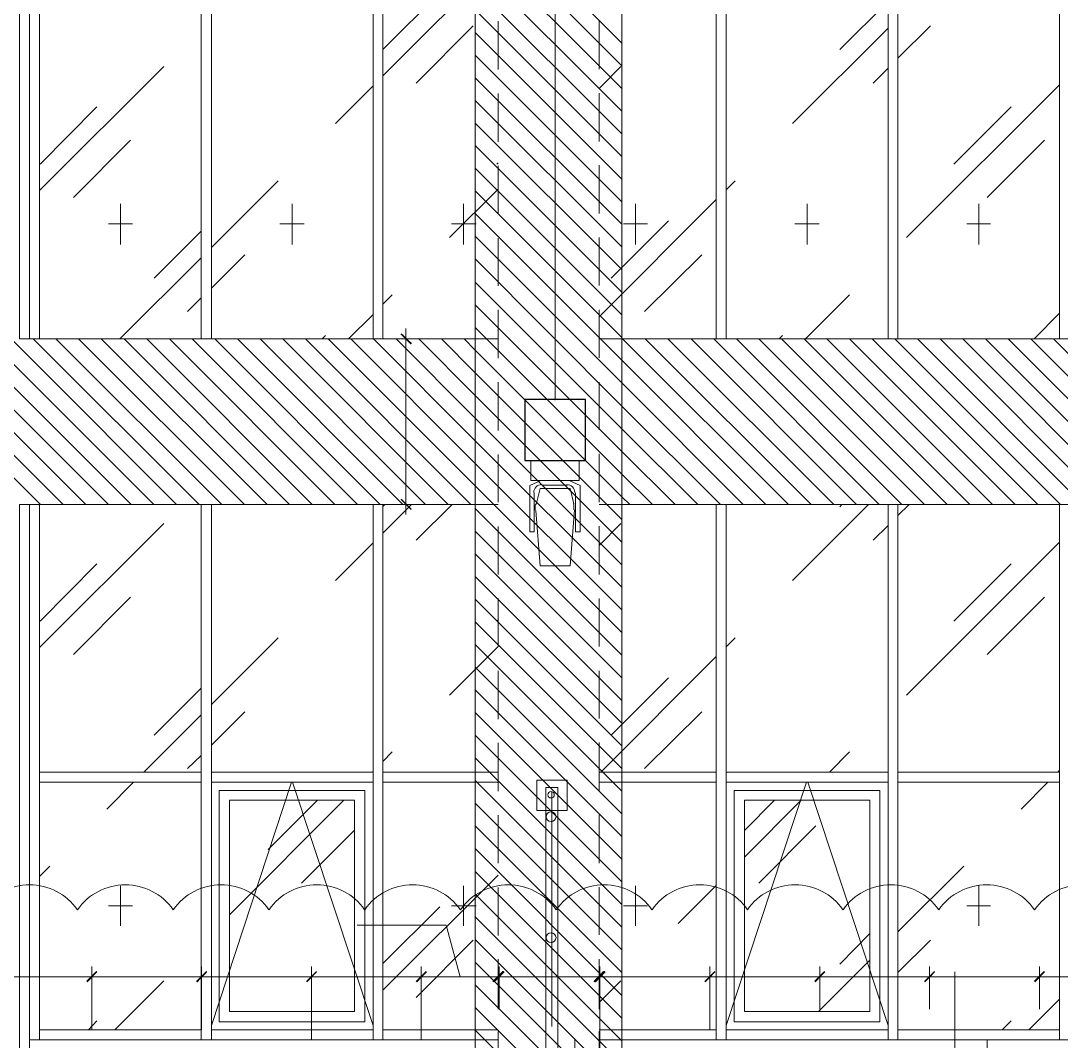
# Model space of a CAD drawing. Header units: millimetres. Extents: x -356862 to 418287, y 0 to 839748.
# Drawn here: x 321886 to 327039, y 780012 to 785064 of the extents above; entities that cross this region are included whole.
import ezdxf

# ---------------------------------------------------------------- set-up
doc = ezdxf.new("R2010")
doc.units = ezdxf.units.MM
doc.layers.add('PDF _Геометрия', color=7, linetype='Continuous', true_color=0xbababa)
doc.layers.add('PDF _Сплошная заливка', color=7, linetype='Continuous', true_color=0xf50000)

msp = doc.modelspace()

# ---------------------------------------------------------------- linework, layer by layer
at = {"layer": 'PDF _Геометрия', "color": 7, "lineweight": 18}
for points in [[(324136.6276, 787041.0103), (324250.9421, 787041.0103), (324250.9421, 786490.607), (324750.5388, 786490.607), (324750.5388, 787041.0103), (324862.7364, 787041.0103), (324862.7364, 779968.3288), (324449.934, 779968.3288), (324136.6276, 779968.3288)], [(322237.7364, 780381.1312), (322237.7364, 780067.8248)], [(322781.7888, 780381.1312), (322781.7888, 780067.8248)], [(323325.8413, 780381.1312), (323325.8413, 780019.1353)], [(325298.8251, 780381.1312), (325298.8251, 780067.8248)], [(325842.8776, 780381.1312), (325842.8776, 780169.4377)], [(326386.93, 780381.1312), (326386.93, 780169.4377)], [(326930.9824, 780381.1312), (326930.9824, 780169.4377)]]:
    msp.add_lwpolyline(points, close=True, dxfattribs=at)
at = {"layer": 'PDF _Геометрия', "color": 161, "lineweight": 9, "true_color": 0x7f9fff}
for points in [[(322095.9018, 782669.5385), (321261.8292, 783501.4941), (320535.7203, 784227.603), (318960.7203, 785804.7199), (320025.5388, 786869.5385)], [(322208.0993, 782669.5385), (321261.8292, 783613.6917), (320535.7203, 784339.8006), (318960.7203, 785916.9175), (319913.3413, 786869.5385)], [(322320.2969, 782669.5385), (321261.8292, 783725.8893), (320535.7203, 784451.9982), (318960.7203, 786029.1151), (319801.1437, 786869.5385)], [(322432.4945, 782669.5385), (321261.8292, 783838.0869), (320535.7203, 784564.1957), (318960.7203, 786141.3127), (319688.9461, 786869.5385)], [(322544.6921, 782669.5385), (321261.8292, 783950.2844), (320535.7203, 784678.5103), (318960.7203, 786253.5103), (319576.7485, 786869.5385)], [(322656.8897, 782669.5385), (321261.8292, 784064.599), (320535.7203, 784790.7078), (318960.7203, 786365.7078), (319464.5509, 786869.5385)], [(321983.7042, 782669.5385), (321261.8292, 783389.2965), (320535.7203, 784115.4054), (318960.7203, 785690.4054), (318848.5227, 785802.603)], [(324862.7364, 784953.7119), (324136.6276, 785679.8207)], [(324862.7364, 784841.5143), (324136.6276, 785567.6232)], [(324862.7364, 784729.3167), (324136.6276, 785455.4256)], [(324862.7364, 784617.1191), (324136.6276, 785343.228)], [(324862.7364, 784504.9215), (324136.6276, 785231.0304)], [(324862.7364, 784392.724), (324136.6276, 785118.8328)], [(324862.7364, 784280.5264), (324136.6276, 785006.6353)], [(324862.7364, 784168.3288), (324136.6276, 784894.4377)], [(324862.7364, 784056.1312), (324136.6276, 784782.2401)], [(324862.7364, 783943.9336), (324136.6276, 784670.0425)], [(324862.7364, 783831.7361), (324136.6276, 784557.8449)], [(324862.7364, 783719.5385), (324136.6276, 784445.6474)], [(324862.7364, 783607.3409), (324136.6276, 784333.4498)], [(324862.7364, 783495.1433), (324136.6276, 784221.2522)], [(325576.1437, 782669.5385), (324862.7364, 783382.9457), (324136.6276, 784109.0546)], [(325463.9461, 782669.5385), (324862.7364, 783270.7482), (324136.6276, 783996.857)], [(325351.7485, 782669.5385), (324862.7364, 783156.4336), (324136.6276, 783884.6594)], [(325239.5509, 782669.5385), (324862.7364, 783044.2361), (324136.6276, 783770.3449)], [(325127.3534, 782669.5385), (324862.7364, 782932.0385), (324136.6276, 783658.1474)], [(325015.1558, 782669.5385), (324862.7364, 782819.8409), (324136.6276, 783545.9498)], [(322769.0872, 782669.5385), (321947.7163, 783488.7925)], [(322881.2848, 782669.5385), (322059.9138, 783488.7925)], [(322993.4824, 782669.5385), (322172.1114, 783488.7925)], [(323105.68, 782669.5385), (322284.309, 783488.7925)], [(323217.8776, 782669.5385), (322398.6235, 783488.7925)], [(323330.0751, 782669.5385), (322510.8211, 783488.7925)], [(323442.2727, 782669.5385), (322623.0187, 783488.7925)], [(323554.4703, 782669.5385), (322735.2163, 783488.7925)], [(323666.6679, 782669.5385), (322847.4138, 783488.7925)], [(323778.8655, 782669.5385), (322959.6114, 783488.7925)], [(323891.063, 782669.5385), (323071.809, 783488.7925)], [(324003.2606, 782669.5385), (323184.0066, 783488.7925)], [(324115.4582, 782669.5385), (323296.2042, 783488.7925)], [(324862.7364, 782034.4578), (324136.6276, 782760.5667), (323408.4018, 783488.7925)], [(324862.7364, 782146.6554), (324136.6276, 782872.7643), (323520.5993, 783488.7925)], [(324862.7364, 782258.853), (324136.6276, 782984.9619), (323632.7969, 783488.7925)], [(324862.7364, 782371.0506), (324136.6276, 783097.1594), (323744.9945, 783488.7925)], [(324862.7364, 782483.2482), (324136.6276, 783209.357), (323857.1921, 783488.7925)], [(324862.7364, 782595.4457), (324136.6276, 783321.5546), (323969.3897, 783488.7925)], [(324902.9582, 782669.5385), (324862.7364, 782707.6433), (324136.6276, 783433.7522), (324081.5872, 783488.7925)], [(325688.3413, 782669.5385), (324866.9703, 783488.7925)], [(325800.5388, 782669.5385), (324979.1679, 783488.7925)], [(325912.7364, 782669.5385), (325091.3655, 783488.7925)], [(326024.934, 782669.5385), (325205.68, 783488.7925)], [(326137.1316, 782669.5385), (325317.8776, 783488.7925)], [(326249.3292, 782669.5385), (325430.0751, 783488.7925)], [(326361.5268, 782669.5385), (325542.2727, 783488.7925)], [(326473.7243, 782669.5385), (325654.4703, 783488.7925)], [(326585.9219, 782669.5385), (325766.6679, 783488.7925)], [(326698.1195, 782669.5385), (325878.8655, 783488.7925)], [(326810.3171, 782669.5385), (325991.063, 783488.7925)], [(326922.5147, 782669.5385), (326103.2606, 783488.7925)], [(327034.7122, 782669.5385), (326215.4582, 783488.7925)], [(327146.9098, 782669.5385), (326327.6558, 783488.7925)], [(327259.1074, 782669.5385), (326439.8534, 783488.7925)], [(327371.305, 782669.5385), (326552.0509, 783488.7925)], [(327485.6195, 782669.5385), (326664.2485, 783488.7925)], [(327597.8171, 782669.5385), (326776.4461, 783488.7925)], [(327710.0147, 782669.5385), (326888.6437, 783488.7925)], [(327822.2122, 782669.5385), (327000.8413, 783488.7925)], [(324862.7364, 781922.2603), (324136.6276, 782648.3691)], [(324862.7364, 781810.0627), (324136.6276, 782536.1715)], [(324862.7364, 781697.8651), (324136.6276, 782423.974)], [(324862.7364, 781585.6675), (324136.6276, 782311.7764)], [(324862.7364, 781473.4699), (324136.6276, 782199.5788)], [(324862.7364, 781361.2724), (324136.6276, 782087.3812)], [(324862.7364, 781249.0748), (324136.6276, 781975.1836)], [(324862.7364, 781136.8772), (324136.6276, 781862.9861)], [(324862.7364, 781024.6796), (324136.6276, 781750.7885)], [(324862.7364, 780912.482), (324136.6276, 781638.5909)], [(324862.7364, 780800.2844), (324136.6276, 781526.3933)], [(324862.7364, 780688.0869), (324136.6276, 781414.1957)], [(324862.7364, 780575.8893), (324136.6276, 781301.9982)], [(324862.7364, 780463.6917), (324136.6276, 781189.8006)], [(324862.7364, 780351.4941), (324136.6276, 781077.603)], [(324862.7364, 780237.1796), (324136.6276, 780965.4054)], [(324862.7364, 780124.982), (324136.6276, 780851.0909)], [(324862.7364, 780012.7844), (324136.6276, 780738.8933)], [(324794.9945, 779968.3288), (324136.6276, 780626.6957)], [(324682.7969, 779968.3288), (324136.6276, 780514.4982)], [(324570.5993, 779968.3288), (324136.6276, 780402.3006)], [(324458.4018, 779968.3288), (324136.6276, 780290.103)], [(324346.2042, 779968.3288), (324136.6276, 780177.9054)], [(324234.0066, 779968.3288), (324136.6276, 780065.7078)]]:
    msp.add_lwpolyline(points, dxfattribs=at)
for points in [[(321261.8292, 786869.5385), (321879.9743, 786869.5385), (321879.9743, 783488.7925), (324136.6276, 783488.7925), (324136.6276, 782669.5385), (321879.9743, 782669.5385), (321879.9743, 779968.3288), (321261.8292, 779968.3288)], [(324862.7364, 783488.7925), (328838.3413, 783488.7925), (328838.3413, 782669.5385), (324862.7364, 782669.5385)]]:
    msp.add_lwpolyline(points, close=True, dxfattribs=at)
at = {"layer": 'PDF _Геометрия', "color": 7, "lineweight": 5}
for points in [[(324250.9421, 783488.7925), (321879.9743, 783488.7925), (321879.9743, 786869.5385)], [(328950.5388, 783488.7925), (324750.5388, 783488.7925)], [(324250.9421, 779968.3288), (321879.9743, 779968.3288), (321879.9743, 782669.5385), (324250.9421, 782669.5385)], [(324750.5388, 782669.5385), (328950.5388, 782669.5385)]]:
    msp.add_lwpolyline(points, dxfattribs=at)
at = {"layer": 'PDF _Геометрия', "color": 252, "lineweight": 5, "true_color": 0x989898}
for points in [[(323653.9663, 786820.849), (322805.0751, 786820.849), (321928.6638, 786820.849), (321928.6638, 786869.5385), (321928.6638, 786795.4457), (321928.6638, 783488.7925), (321928.6638, 786795.4457)], [(321979.4703, 786795.4457), (321979.4703, 783488.7925)], [(322779.6719, 786795.4457), (322779.6719, 783488.7925)], [(322830.4784, 786795.4457), (322830.4784, 783488.7925)], [(323630.68, 786795.4457), (323630.68, 783488.7925)], [(323679.3695, 786795.4457), (323679.3695, 783488.7925)], [(325330.5792, 786795.4457), (325330.5792, 783488.7925)], [(325379.2687, 786795.4457), (325379.2687, 783488.7925)], [(326181.5872, 786795.4457), (326181.5872, 783488.7925)], [(326230.2768, 786795.4457), (326230.2768, 783488.7925)], [(327030.4784, 786795.4457), (327030.4784, 783488.7925)], [(324462.6356, 782788.0869), (324407.5953, 782762.6836), (324407.5953, 782534.0546), (324428.7647, 782534.0546), (324428.7647, 782726.6957)], [(324602.3534, 782788.0869), (324657.3937, 782762.6836), (324657.3937, 782534.0546), (324634.1074, 782534.0546), (324634.1074, 782726.6957)], [(324439.3493, 782669.5385), (324458.4018, 782747.8651), (324606.5872, 782747.8651), (324625.6397, 782671.6554)], [(324468.9864, 782764.8006), (324532.4945, 782764.8006), (324593.8856, 782764.8006)], [(321979.4703, 782669.5385), (321979.4703, 781318.9336), (321979.4703, 780019.1353), (321928.6638, 780019.1353), (321928.6638, 781318.9336), (321928.6638, 780044.5385), (321928.6638, 779968.3288)], [(322830.4784, 782669.5385), (322830.4784, 781318.9336), (322830.4784, 780019.1353), (322779.6719, 780019.1353), (322779.6719, 781318.9336), (322779.6719, 782669.5385)], [(323679.3695, 782669.5385), (323679.3695, 781318.9336), (323679.3695, 780019.1353), (323630.68, 780019.1353), (323630.68, 781318.9336), (323630.68, 782669.5385)], [(324627.7566, 782642.0183), (324606.5872, 782364.6998), (324458.4018, 782364.6998), (324437.2324, 782639.9014)], [(325379.2687, 782669.5385), (325379.2687, 781318.9336), (325379.2687, 780019.1353), (325330.5792, 780019.1353), (325330.5792, 781318.9336), (325330.5792, 782669.5385)], [(326230.2768, 782669.5385), (326230.2768, 781318.9336), (326230.2768, 780019.1353), (326181.5872, 780019.1353), (326181.5872, 781318.9336), (326181.5872, 782669.5385)], [(327081.2848, 782669.5385), (327081.2848, 781318.9336), (327081.2848, 780019.1353), (327030.4784, 780019.1353), (327030.4784, 781318.9336), (327030.4784, 782669.5385)], [(324250.9421, 781293.5304), (323679.3695, 781293.5304), (323679.3695, 781344.3369), (324250.9421, 781344.3369)], [(324750.5388, 781344.3369), (325330.5792, 781344.3369), (325330.5792, 781293.5304), (324750.5388, 781293.5304)], [(324250.9421, 780019.1353), (323679.3695, 780019.1353), (323679.3695, 780067.8248), (324250.9421, 780067.8248)], [(324750.5388, 780067.8248), (325330.5792, 780067.8248), (325330.5792, 780019.1353), (324750.5388, 780019.1353)]]:
    msp.add_lwpolyline(points, dxfattribs=at)
at = {"layer": 'PDF _Геометрия', "color": 252, "lineweight": 18, "true_color": 0x989898}
for points in [[(324532.4945, 783186.0707), (324532.4945, 786490.607)], [(324515.559, 781244.8409), (324515.559, 780084.7603)]]:
    msp.add_lwpolyline(points, dxfattribs=at)
at = {"layer": 'PDF _Геометрия', "color": 254, "lineweight": 5, "true_color": 0xdcdcdc}
for points in [[(323679.3695, 784790.7078), (324250.9421, 785362.2804)], [(323679.3695, 784921.9578), (323960.9219, 785203.5103)], [(325942.3735, 784921.9578), (326181.5872, 785159.0546)], [(323844.4905, 784754.7199), (324126.0429, 785038.3893)], [(325707.3937, 784555.728), (326181.5872, 785027.8046)], [(326230.2768, 784879.6191), (326391.1638, 785038.3893)], [(321979.4703, 784223.3691), (322595.4985, 784837.2804)], [(324750.5388, 784729.3167), (324858.5026, 784837.2804)], [(326107.4945, 784754.7199), (326181.5872, 784828.8127)], [(326272.6155, 783990.5062), (327030.4784, 784746.2522)], [(323444.3897, 784555.728), (323630.68, 784742.0183)], [(321981.5872, 784354.6191), (322263.1397, 784638.2885)], [(326507.5953, 784354.6191), (326791.2647, 784638.2885)], [(322146.7082, 784189.4982), (322430.3776, 784473.1675)], [(326672.7163, 784189.4982), (326956.3856, 784473.1675)], [(324244.5913, 784354.6191), (324250.9421, 784360.9699)], [(322830.4784, 783941.8167), (323160.7203, 784272.0586)], [(324009.6114, 783990.5062), (324250.9421, 784229.7199)], [(325379.2687, 784227.603), (325423.7243, 784272.0586)], [(324750.5388, 783598.8732), (325330.5792, 784178.9135)], [(322379.5711, 784157.7441), (322379.5711, 783956.6353)], [(323230.5792, 784157.7441), (323230.5792, 783956.6353)], [(324079.4703, 784157.7441), (324079.4703, 783956.6353)], [(324930.4784, 784157.7441), (324930.4784, 783956.6353)], [(325781.4864, 784157.7441), (325781.4864, 783956.6353)], [(326630.3776, 784157.7441), (326630.3776, 783956.6353)], [(322438.8453, 784058.2482), (322320.2969, 784058.2482)], [(323289.8534, 784058.2482), (323169.188, 784058.2482)], [(324140.8614, 784058.2482), (324020.1961, 784058.2482)], [(324809.813, 783789.3974), (325093.4824, 784073.0667)], [(324989.7526, 784058.2482), (324871.2042, 784058.2482)], [(325840.7606, 784058.2482), (325720.0953, 784058.2482)], [(326689.6518, 784058.2482), (326571.1034, 784058.2482)], [(322546.809, 783789.3974), (322779.6719, 784022.2603)], [(322377.4542, 783488.7925), (322779.6719, 783891.0103)], [(322830.4784, 783740.7078), (322995.5993, 783905.8288)], [(324974.934, 783624.2764), (325258.6034, 783905.8288)], [(322711.93, 783624.2764), (322779.6719, 783692.0183)], [(323679.3695, 783660.2643), (323725.9421, 783706.8369)], [(325773.0187, 783488.7925), (325991.063, 783706.8369)], [(326905.5792, 783488.7925), (327030.4784, 783615.8086)], [(323510.0147, 783488.7925), (323630.68, 783609.4578)], [(323378.7647, 783488.7925), (323395.7001, 783505.728)], [(325641.7687, 783488.7925), (325658.7042, 783505.728)], [(323679.3695, 782527.7038), (323821.2042, 782669.5385)], [(323679.3695, 782658.9538), (323689.9542, 782669.5385)], [(323844.4905, 782491.7159), (324022.313, 782669.5385)], [(325707.3937, 782292.724), (326084.2082, 782669.5385)], [(325942.3735, 782656.8369), (325952.9582, 782669.5385)], [(326230.2768, 782614.4982), (326285.3171, 782669.5385)], [(321979.4703, 781960.3651), (322595.4985, 782574.2764)], [(324750.5388, 782466.3127), (324858.5026, 782574.2764)], [(326107.4945, 782491.7159), (326181.5872, 782565.8086)], [(323444.3897, 782292.724), (323630.68, 782479.0143)], [(326272.6155, 781725.3853), (327030.4784, 782483.2482)], [(321981.5872, 782091.6151), (322263.1397, 782375.2844)], [(326507.5953, 782091.6151), (326791.2647, 782375.2844)], [(322146.7082, 781926.4941), (322430.3776, 782210.1635)], [(326672.7163, 781926.4941), (326956.3856, 782210.1635)], [(324244.5913, 782091.6151), (324250.9421, 782097.9659)], [(322830.4784, 781678.8127), (323160.7203, 782009.0546)], [(324009.6114, 781725.3853), (324250.9421, 781966.7159)], [(325379.2687, 781964.599), (325423.7243, 782009.0546)], [(324759.0066, 781344.3369), (325330.5792, 781915.9094)], [(324809.813, 781526.3933), (325093.4824, 781810.0627)], [(322546.809, 781526.3933), (322779.6719, 781759.2562)], [(322496.0026, 781344.3369), (322779.6719, 781628.0062)], [(322830.4784, 781477.7038), (322995.5993, 781642.8248)], [(324974.934, 781361.2724), (325258.6034, 781642.8248)], [(322711.93, 781361.2724), (322779.6719, 781426.8974)], [(323679.3695, 781397.2603), (323725.9421, 781443.8328)], [(325891.5671, 781344.3369), (325991.063, 781443.8328)], [(323628.563, 781344.3369), (323630.68, 781346.4538)], [(327022.0106, 781344.3369), (327030.4784, 781352.8046)], [(322311.8292, 781160.1635), (322445.1961, 781293.5304)], [(323226.3453, 781293.5304), (322830.4784, 780088.9941)], [(323630.68, 780088.9941), (323232.6961, 781293.5304)], [(325777.2526, 781293.5304), (325379.2687, 780088.9941)], [(326181.5872, 780088.9941), (325783.6034, 781293.5304)], [(326839.9542, 781160.1635), (326973.3211, 781293.5304)], [(322919.3897, 780637.2804), (323486.7284, 781204.6191)], [(323112.0308, 780961.1715), (323355.4784, 781204.6191)], [(325470.2969, 780923.0667), (325751.8493, 781204.6191)], [(325470.2969, 781054.3167), (325618.4824, 781204.6191)], [(323277.1518, 780793.9336), (323539.6518, 781056.4336)], [(325542.2727, 780793.9336), (325823.8251, 781077.603)], [(321979.4703, 780827.8046), (322030.2768, 780878.6111)], [(323679.3695, 780264.6998), (324250.9421, 780834.1554)], [(326230.2768, 780552.603), (326556.2848, 780878.6111)], [(322379.5711, 780781.232), (322379.5711, 780582.2401)], [(324079.4703, 780781.232), (324079.4703, 780582.2401)], [(324930.4784, 780781.232), (324930.4784, 780582.2401)], [(325142.1719, 780594.9417), (325330.5792, 780783.349)], [(326630.3776, 780781.232), (326630.3776, 780582.2401)], [(322438.8453, 780681.7361), (322320.2969, 780681.7361)], [(323679.3695, 780395.9498), (323960.9219, 780677.5022)], [(324140.8614, 780681.7361), (324020.1961, 780681.7361)], [(324989.7526, 780681.7361), (324871.2042, 780681.7361)], [(326689.6518, 780681.7361), (326571.1034, 780681.7361)], [(325942.3735, 780393.8328), (326090.559, 780544.1353)], [(323844.4905, 780228.7119), (324126.0429, 780512.3812)], [(326230.2768, 780351.4941), (326391.1638, 780512.3812)], [(325836.5268, 780158.853), (326090.559, 780412.8853)], [(322352.0509, 780067.8248), (322595.4985, 780311.2724)], [(324750.5388, 780203.3086), (324858.5026, 780311.2724)], [(326878.059, 780067.8248), (327030.4784, 780220.2441)], [(322220.8009, 780067.8248), (322263.1397, 780112.2804)], [(326746.809, 780067.8248), (326791.2647, 780112.2804)]]:
    msp.add_lwpolyline(points, dxfattribs=at)
at = {"layer": 'PDF _Геометрия', "color": 7, "lineweight": 9}
for points in [[(324250.9421, 785061.6756), (324250.9421, 784822.4619)], [(324750.5388, 785061.6756), (324750.5388, 784824.5788)], [(324250.9421, 784703.9135), (324250.9421, 784464.6998)], [(324750.5388, 784706.0304), (324750.5388, 784466.8167)], [(324250.9421, 784346.1514), (324250.9421, 784109.0546)], [(324750.5388, 784348.2683), (324750.5388, 784109.0546)], [(324250.9421, 783988.3893), (324250.9421, 783751.2925)], [(324750.5388, 783990.5062), (324750.5388, 783753.4094)], [(324250.9421, 783632.7441), (324250.9421, 783393.5304)], [(324750.5388, 783632.7441), (324750.5388, 783395.6474)], [(324250.9421, 783274.982), (324250.9421, 783035.7683)], [(324750.5388, 783274.982), (324750.5388, 783037.8853)], [(324250.9421, 782917.2199), (324250.9421, 782680.1232)], [(324750.5388, 782919.3369), (324750.5388, 782680.1232)], [(324250.9421, 782559.4578), (324250.9421, 782322.3611)], [(324750.5388, 782561.5748), (324750.5388, 782322.3611)], [(324250.9421, 782203.8127), (324250.9421, 781964.599)], [(324750.5388, 782203.8127), (324750.5388, 781966.7159)], [(324250.9421, 781846.0506), (324250.9421, 781606.8369)], [(324750.5388, 781846.0506), (324750.5388, 781608.9538)], [(324250.9421, 781488.2885), (324250.9421, 781249.0748)], [(324750.5388, 781490.4054), (324750.5388, 781251.1917)], [(324250.9421, 781130.5264), (324250.9421, 780893.4296)], [(324750.5388, 781132.6433), (324750.5388, 780893.4296)], [(324250.9421, 780772.7643), (324250.9421, 780535.6675)], [(324750.5388, 780774.8812), (324750.5388, 780537.7844)], [(324250.9421, 780417.1191), (324250.9421, 780177.9054)], [(324750.5388, 780417.1191), (324750.5388, 780180.0224)], [(324250.9421, 780059.357), (324250.9421, 779820.1433)], [(324750.5388, 780061.474), (324750.5388, 779822.2603)]]:
    msp.add_lwpolyline(points, dxfattribs=at)
at = {"layer": 'PDF _Геометрия', "color": 7, "lineweight": 18}
for points in [[(323793.684, 782618.732), (323793.684, 783539.599)], [(324200.1356, 783488.7925), (323744.9945, 783488.7925)], [(324087.938, 782669.5385), (323744.9945, 782669.5385)], [(324062.5348, 780330.3248), (323992.6759, 780586.474), (323552.3534, 780586.474)], [(323869.8937, 780019.1353), (323869.8937, 780381.1312), (323869.8937, 780118.6312)], [(324250.9421, 780169.4377), (324250.9421, 780381.1312)], [(324255.1759, 780169.4377), (324255.1759, 780381.1312)], [(324750.5388, 780169.4377), (324750.5388, 780381.1312)], [(324754.7727, 779568.228), (324754.7727, 780381.1312)], [(321642.8776, 780330.3248), (322288.5429, 780330.3248)], [(322189.0469, 780330.3248), (322832.5953, 780330.3248)], [(322733.0993, 780330.3248), (323376.6477, 780330.3248)], [(323277.1518, 780330.3248), (323920.7001, 780330.3248)], [(323821.2042, 780330.3248), (324303.8655, 780330.3248)], [(324200.1356, 780330.3248), (324799.2284, 780330.3248)], [(324703.9663, 780330.3248), (325349.6316, 780330.3248)], [(325250.1356, 780330.3248), (325893.684, 780330.3248)], [(325794.188, 780330.3248), (326437.7364, 780330.3248)], [(326338.2405, 780330.3248), (326981.7888, 780330.3248)], [(326672.7163, 779318.4296), (326672.7163, 779919.6393), (326511.8292, 779966.2119), (326511.8292, 780355.728)], [(326882.2929, 780330.3248), (327525.8413, 780330.3248)], [(324629.8735, 779318.4296), (324629.8735, 780019.1353)], [(326672.7163, 779818.0264), (326672.7163, 780019.1353)]]:
    msp.add_lwpolyline(points, dxfattribs=at)
at = {"layer": 'PDF _Геометрия', "color": 252, "lineweight": 30, "true_color": 0x989898}
msp.add_lwpolyline([(324682.7969, 783188.1877), (324382.1921, 783188.1877), (324382.1921, 782887.5828), (324682.7969, 782887.5828)], close=True, dxfattribs=at)
at = {"layer": 'PDF _Геометрия', "color": 252, "lineweight": 5, "true_color": 0x989898}
for points in [[(324532.4945, 782788.0869), (324651.0429, 782788.0869), (324651.0429, 782887.5828), (324532.4945, 782887.5828), (324411.8292, 782887.5828), (324411.8292, 782788.0869)], [(321928.6638, 781318.9336), (321928.6638, 782669.5385)], [(321979.4703, 781293.5304), (321979.4703, 781344.3369), (322779.6719, 781344.3369), (322779.6719, 781293.5304)], [(322830.4784, 781293.5304), (322830.4784, 781344.3369), (323630.68, 781344.3369), (323630.68, 781293.5304)], [(325379.2687, 781293.5304), (325379.2687, 781344.3369), (326181.5872, 781344.3369), (326181.5872, 781293.5304)], [(326230.2768, 781293.5304), (326230.2768, 781344.3369), (327030.4784, 781344.3369), (327030.4784, 781293.5304)], [(322868.5832, 781253.3086), (323590.4582, 781253.3086), (323590.4582, 780108.0465), (322868.5832, 780108.0465)], [(325419.4905, 781253.3086), (326141.3655, 781253.3086), (326141.3655, 780108.0465), (325419.4905, 780108.0465)], [(323539.6518, 781204.6191), (323539.6518, 780158.853), (322919.3897, 780158.853), (322919.3897, 781204.6191)], [(326090.559, 781204.6191), (326090.559, 780158.853), (325470.2969, 780158.853), (325470.2969, 781204.6191)], [(321979.4703, 780019.1353), (321979.4703, 780067.8248), (322779.6719, 780067.8248), (322779.6719, 780019.1353)], [(322830.4784, 780019.1353), (322830.4784, 780067.8248), (323630.68, 780067.8248), (323630.68, 780019.1353)], [(325379.2687, 780019.1353), (325379.2687, 780067.8248), (326181.5872, 780067.8248), (326181.5872, 780019.1353)], [(326230.2768, 780019.1353), (326230.2768, 780067.8248), (327030.4784, 780067.8248), (327030.4784, 780019.1353)]]:
    msp.add_lwpolyline(points, close=True, dxfattribs=at)
at = {"layer": 'PDF _Геометрия', "color": 252, "lineweight": 18, "true_color": 0x989898}
for points in [[(324441.4663, 781153.8127), (324591.7687, 781153.8127), (324591.7687, 781304.1151), (324441.4663, 781304.1151)], [(324545.1961, 779851.8974), (324545.1961, 781268.1272), (324485.9219, 781268.1272), (324485.9219, 779851.8974)]]:
    msp.add_lwpolyline(points, close=True, dxfattribs=at)
for centre, radius in [((324512.5807, 781231.6914), 15.877), ((324512.5806, 781123.7233), 24.3448), ((324512.5806, 780524.6058), 24.3448)]:
    msp.add_circle(centre, radius, dxfattribs=at)
at = {"layer": 'PDF _Геометрия', "color": 252, "lineweight": 5, "true_color": 0x989898}
for centre, radius, start, end in [((324466.0059, 782728.425), 39.1633, 89.9999916, 180.0000084), ((324590.9105, 782728.425), 39.1633, 359.9999916, 90.0000084), ((324533.751, 782647.9783), 100.5544, 166.3604723, 184.3396189), ((324525.2823, 782650.0952), 100.5544, 355.6603811, 13.6395277)]:
    msp.add_arc(centre, radius, start, end, dxfattribs=at)
at = {"layer": 'PDF _Геометрия', "color": 1, "lineweight": 20}
for centre in [(321929.8138, 780497.0847), (322404.0268, 780497.0847), (322878.2397, 780497.0847), (323352.4526, 780497.0847), (323826.6656, 780497.0847), (324300.8785, 780497.0847), (324775.0914, 780497.0847), (325249.3044, 780497.0847), (325721.4003, 780497.0847), (326195.6133, 780497.0847), (326669.8251, 780497.0847), (327144.0381, 780497.0847)]:
    msp.add_arc(centre, 288.9616, 35.0024359, 144.9975641, dxfattribs=at)
at = {"layer": 'PDF _Сплошная заливка', "color": 161, "true_color": 0x7f9fff, "transparency": 33554559}
for points in [[(324134.5106, 779968.3288), (324140.8614, 779968.3288), (324134.5106, 787041.0103)], [(324140.8614, 779968.3288), (324134.5106, 787041.0103), (324140.8614, 787041.0103)], [(324860.6195, 779968.3288), (324866.9703, 779968.3288), (324860.6195, 787041.0103)], [(324866.9703, 779968.3288), (324860.6195, 787041.0103), (324866.9703, 787041.0103)]]:
    msp.add_solid(points, dxfattribs=at)
at = {"layer": 'PDF _Сплошная заливка', "color": 7, "transparency": 33554559}
for points in [[(323823.3211, 783467.6232), (323766.1638, 783512.0788), (323772.5147, 783516.3127)], [(323816.9703, 783461.2724), (323823.3211, 783467.6232), (323766.1638, 783512.0788)], [(323772.5147, 782697.0586), (323766.1638, 782692.8248), (323823.3211, 782646.2522)], [(323766.1638, 782692.8248), (323823.3211, 782646.2522), (323816.9703, 782642.0183)], [(322210.2163, 780309.1554), (322216.5671, 780302.8046), (322261.0227, 780359.9619)], [(322261.0227, 780359.9619), (322216.5671, 780302.8046), (322210.2163, 780309.1554)], [(322216.5671, 780302.8046), (322261.0227, 780359.9619), (322265.2566, 780353.6111)], [(322265.2566, 780353.6111), (322261.0227, 780359.9619), (322216.5671, 780302.8046)], [(322754.2687, 780309.1554), (322760.6195, 780302.8046), (322805.0751, 780359.9619)], [(322805.0751, 780359.9619), (322760.6195, 780302.8046), (322754.2687, 780309.1554)], [(322760.6195, 780302.8046), (322805.0751, 780359.9619), (322809.309, 780353.6111)], [(322809.309, 780353.6111), (322805.0751, 780359.9619), (322760.6195, 780302.8046)], [(323298.3211, 780309.1554), (323304.6719, 780302.8046), (323349.1276, 780359.9619)], [(323349.1276, 780359.9619), (323304.6719, 780302.8046), (323298.3211, 780309.1554)], [(323304.6719, 780302.8046), (323349.1276, 780359.9619), (323353.3614, 780353.6111)], [(323353.3614, 780353.6111), (323349.1276, 780359.9619), (323304.6719, 780302.8046)], [(323842.3735, 780309.1554), (323848.7243, 780302.8046), (323893.18, 780359.9619)], [(323893.18, 780359.9619), (323848.7243, 780302.8046), (323842.3735, 780309.1554)], [(323848.7243, 780302.8046), (323893.18, 780359.9619), (323897.4138, 780353.6111)], [(323897.4138, 780353.6111), (323893.18, 780359.9619), (323848.7243, 780302.8046)], [(324272.1114, 780359.9619), (324227.6558, 780302.8046), (324221.305, 780309.1554)], [(324278.4622, 780353.6111), (324272.1114, 780359.9619), (324227.6558, 780302.8046)], [(324227.6558, 780309.1554), (324231.8897, 780302.8046), (324276.3453, 780359.9619)], [(324231.8897, 780302.8046), (324276.3453, 780359.9619), (324282.6961, 780353.6111)], [(324723.0187, 780309.1554), (324727.2526, 780302.8046), (324771.7082, 780359.9619)], [(324727.2526, 780302.8046), (324771.7082, 780359.9619), (324778.059, 780353.6111)], [(324778.059, 780359.9619), (324733.6034, 780302.8046), (324727.2526, 780309.1554)], [(324782.2929, 780353.6111), (324778.059, 780359.9619), (324733.6034, 780302.8046)], [(325271.305, 780309.1554), (325277.6558, 780302.8046), (325322.1114, 780359.9619)], [(325322.1114, 780359.9619), (325277.6558, 780302.8046), (325271.305, 780309.1554)], [(325277.6558, 780302.8046), (325322.1114, 780359.9619), (325326.3453, 780353.6111)], [(325326.3453, 780353.6111), (325322.1114, 780359.9619), (325277.6558, 780302.8046)], [(325815.3574, 780309.1554), (325821.7082, 780302.8046), (325866.1638, 780359.9619)], [(325866.1638, 780359.9619), (325821.7082, 780302.8046), (325815.3574, 780309.1554)], [(325821.7082, 780302.8046), (325866.1638, 780359.9619), (325870.3977, 780353.6111)], [(325870.3977, 780353.6111), (325866.1638, 780359.9619), (325821.7082, 780302.8046)], [(326359.4098, 780309.1554), (326365.7606, 780302.8046), (326410.2163, 780359.9619)], [(326410.2163, 780359.9619), (326365.7606, 780302.8046), (326359.4098, 780309.1554)], [(326365.7606, 780302.8046), (326410.2163, 780359.9619), (326414.4501, 780353.6111)], [(326414.4501, 780353.6111), (326410.2163, 780359.9619), (326365.7606, 780302.8046)], [(326903.4622, 780309.1554), (326909.813, 780302.8046), (326954.2687, 780359.9619)], [(326954.2687, 780359.9619), (326909.813, 780302.8046), (326903.4622, 780309.1554)], [(326909.813, 780302.8046), (326954.2687, 780359.9619), (326958.5026, 780353.6111)], [(326958.5026, 780353.6111), (326954.2687, 780359.9619), (326909.813, 780302.8046)]]:
    msp.add_solid(points, dxfattribs=at)

doc.saveas('drawing.dxf')
